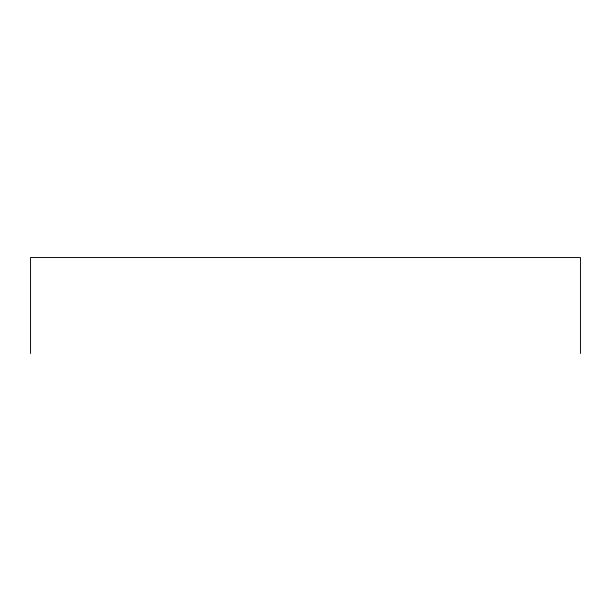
<?xml version="1.0" encoding="UTF-8"?>
<svg xmlns="http://www.w3.org/2000/svg" width="611" height="611" viewBox="0 0 611 611"><rect width="100%" height="100%" fill="white"/><g stroke="black" fill="none" stroke-linecap="round" stroke-linejoin="round"><path stroke-width="0.92" d="M580.45 353.502L580.45 257.498L30.55 257.498L30.55 353.502"/></g></svg>
